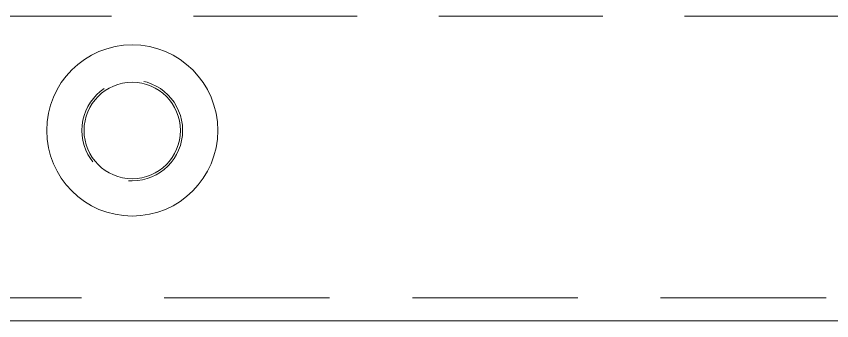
# Model space of a CAD drawing. Header units: millimetres. Extents: x 24 to 1656, y 24 to 1164.
# Drawn here: x 732.54 to 775.44, y 413.07 to 429.07 of the extents above; entities that cross this region are included whole.
import ezdxf

# ---------------------------------------------------------------- set-up
doc = ezdxf.new("R2010")
doc.units = ezdxf.units.MM
doc.header["$LTSCALE"] = 4
doc.linetypes.add('HIDDEN', pattern=[9.525, 6.35, -3.175])
doc.layers.add('가는파선_A3', color=7, linetype='HIDDEN', lineweight=13, true_color=0x008000)
doc.layers.add('굵은실선_A3', color=7, linetype='Continuous', lineweight=18)

msp = doc.modelspace()

# ---------------------------------------------------------------- linework, layer by layer
at = {"layer": '가는파선_A3', "ltscale": 0.33902}
msp.add_line((1034.643, 429.066), (724.643, 429.066), dxfattribs=at)
at = {"layer": '가는파선_A3', "ltscale": 0.342823}
msp.add_line((1049.443, 414.266), (709.843, 414.266), dxfattribs=at)
at = {"layer": '가는파선_A3', "ltscale": 0.171955}
msp.add_circle((738.643, 423.066), 2.65, dxfattribs=at)
at = {"layer": '굵은실선_A3'}
msp.add_line((708.643, 413.066), (1050.643, 413.066), dxfattribs=at)
for radius in [4.5, 2.536]:
    msp.add_circle((738.643, 423.066), radius, dxfattribs=at)

doc.saveas('drawing.dxf')
